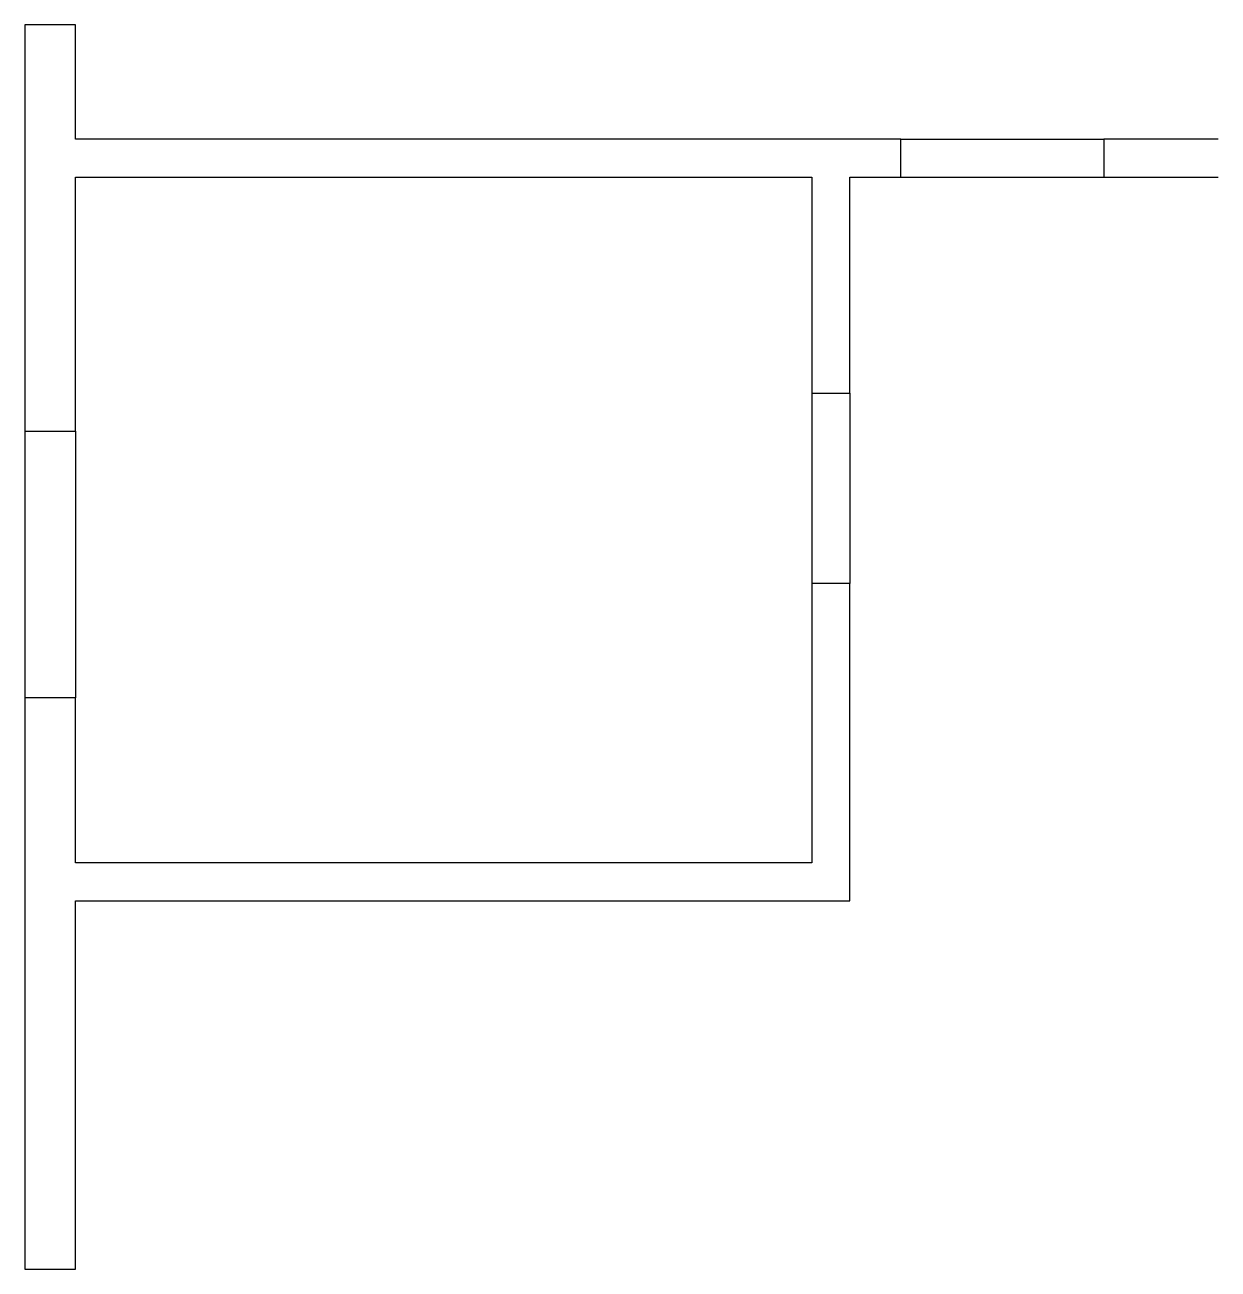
# Model space of a CAD drawing. Extents: x 138 to 3875, y 132 to 4028.
import ezdxf

# ---------------------------------------------------------------- set-up
doc = ezdxf.new("R2010")
doc.units = 0
for name, color, linetype in [('DOORS', 7, 'CONTINUOUS'), ('WALLS', 7, 'CONTINUOUS'), ('WINDOWS', 7, 'CONTINUOUS')]:
    doc.layers.add(name, color=color, linetype=linetype)

msp = doc.modelspace()

# ---------------------------------------------------------------- linework, layer by layer
at = {"layer": 'DOORS', "color": 1}
for p, q in [((2880.779942, 3670.496295), (3516.8603, 3670.496295)), ((2880.779942, 3551.23119), (3516.8603, 3551.23119)), ((2602.494595, 2875.395795), (2602.494595, 2279.070571)), ((2721.7597, 2875.395795), (2721.7597, 2279.070571))]:
    msp.add_line(p, q, dxfattribs=at)
at = {"layer": 'WALLS', "color": 3}
for p, q in [((137.683389, 4028.291409), (137.683389, 2756.130789)), ((296.703606, 4028.291409), (137.683389, 4028.291409)), ((296.703606, 3670.496295), (296.703606, 4028.291409)), ((2880.779942, 3670.496295), (296.703606, 3670.496295)), ((2880.779942, 3551.23119), (2880.779942, 3670.496295)), ((3874.655615, 3670.496295), (3516.8603, 3670.496295)), ((3516.8603, 3670.496295), (3516.8603, 3551.23119)), ((296.703606, 2756.130789), (296.703606, 3551.23119)), ((296.703606, 3551.23119), (2602.494694, 3551.23119)), ((2602.494694, 3551.23119), (2602.494694, 2875.395795)), ((2721.7597, 2875.395795), (2721.7597, 3551.23119)), ((2721.7597, 3551.23119), (2880.779942, 3551.23119)), ((3516.8603, 3551.23119), (3874.655615, 3551.23119)), ((2602.494694, 2875.395795), (2721.7597, 2875.395795)), ((137.683389, 2756.130789), (296.703606, 2756.130789)), ((2602.494694, 2279.070571), (2602.494694, 1404.459999)), ((2721.7597, 2279.070571), (2602.494694, 2279.070571)), ((2721.7597, 1285.194997), (2721.7597, 2279.070571)), ((296.703606, 1921.275156), (137.683389, 1921.275156)), ((137.683389, 1921.275156), (137.683389, 132.298881)), ((296.703606, 1404.459999), (296.703606, 1921.275156)), ((2602.494694, 1404.459999), (296.703606, 1404.459999)), ((296.703606, 132.298881), (296.703606, 1285.194997)), ((296.703606, 1285.194997), (2721.7597, 1285.194997)), ((137.683389, 132.298881), (296.703606, 132.298881))]:
    msp.add_line(p, q, dxfattribs=at)
at = {"layer": 'WINDOWS', "color": 1}
for p, q in [((137.683389, 2756.130789), (137.683389, 1921.275156)), ((296.703606, 2756.130789), (296.703606, 1921.275156))]:
    msp.add_line(p, q, dxfattribs=at)

doc.saveas('drawing.dxf')
